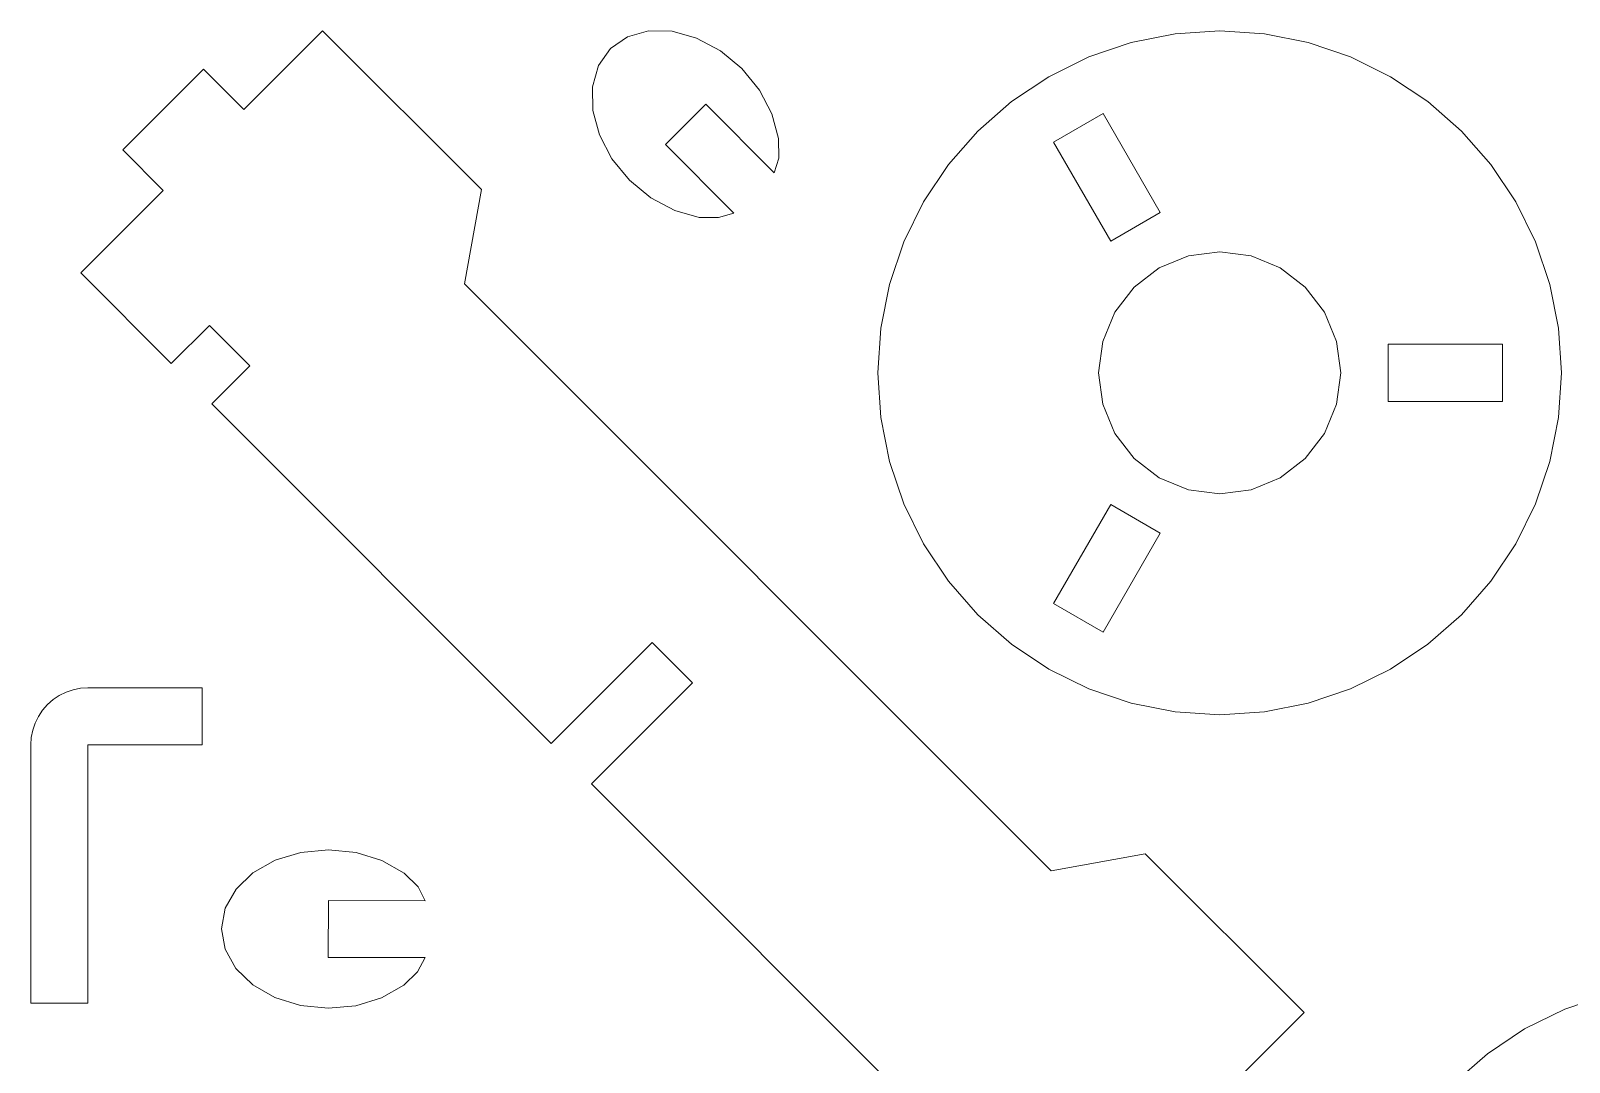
# Model space of a CAD drawing. Header units: millimetres. Extents: x -168 to 165, y -245 to 245.
# Drawn here: x 34 to 114.8, y 190.9 to 245.1 of the extents above; entities that cross this region are included whole.
import ezdxf

# ---------------------------------------------------------------- set-up
doc = ezdxf.new("R2010")
doc.units = ezdxf.units.MM
doc.header["$MEASUREMENT"] = 0

msp = doc.modelspace()

# ---------------------------------------------------------------- linework, layer by layer
at = {"color": 140, "lineweight": 9}
for points, knots in [([(56.7333, 231.7595), (56.7333, 231.7595), (87.548, 200.9448), (87.548, 200.9448), (87.548, 200.9448), (87.548, 200.9448), (92.4947, 201.8403), (92.4947, 201.8403), (92.4947, 201.8403), (92.4947, 201.8403), (100.8388, 193.4962), (100.8388, 193.4962), (100.8388, 193.4962), (100.8388, 193.4962), (96.7004, 189.3578), (96.7004, 189.3578), (96.7004, 189.3578), (96.7004, 189.3578), (98.8208, 187.2374), (98.8208, 187.2374), (98.8208, 187.2374), (98.8208, 187.2374), (94.5776, 182.9942), (94.5776, 182.9942), (94.5776, 182.9942), (94.5776, 182.9942), (92.4573, 185.1146), (92.4573, 185.1146), (92.4573, 185.1146), (92.4573, 185.1146), (88.1268, 180.7841), (88.1268, 180.7841), (88.1268, 180.7841), (88.1268, 180.7841), (83.3647, 185.5461), (83.3647, 185.5461), (83.3647, 185.5461), (83.3647, 185.5461), (85.3678, 187.5492), (85.3678, 187.5492), (85.3678, 187.5492), (85.3678, 187.5492), (83.245, 189.6721), (83.245, 189.6721), (83.245, 189.6721), (83.245, 189.6721), (81.2419, 187.669), (81.2419, 187.669), (81.2419, 187.669), (81.2419, 187.669), (63.4086, 205.5023), (63.4086, 205.5023), (63.4086, 205.5023), (63.4086, 205.5023), (68.712, 210.8056), (68.712, 210.8056), (68.712, 210.8056), (68.712, 210.8056), (66.5916, 212.9259), (66.5916, 212.9259), (66.5916, 212.9259), (66.5916, 212.9259), (61.2883, 207.6226), (61.2883, 207.6226), (61.2883, 207.6226), (61.2883, 207.6226), (43.455, 225.4559), (43.455, 225.4559), (43.455, 225.4559), (43.455, 225.4559), (45.4556, 227.4565), (45.4556, 227.4565), (45.4556, 227.4565), (45.4556, 227.4565), (43.3353, 229.5768), (43.3353, 229.5768), (43.3353, 229.5768), (43.3353, 229.5768), (41.3347, 227.5762), (41.3347, 227.5762), (41.3347, 227.5762), (41.3347, 227.5762), (36.5726, 232.3383), (36.5726, 232.3383), (36.5726, 232.3383), (36.5726, 232.3383), (40.9031, 236.6687), (40.9031, 236.6687), (40.9031, 236.6687), (40.9031, 236.6687), (38.7803, 238.7916), (38.7803, 238.7916), (38.7803, 238.7916), (38.7803, 238.7916), (43.0234, 243.0347), (43.0234, 243.0347), (43.0234, 243.0347), (43.0234, 243.0347), (45.1463, 240.9119), (45.1463, 240.9119), (45.1463, 240.9119), (45.1463, 240.9119), (49.2847, 245.0503), (49.2847, 245.0503), (49.2847, 245.0503), (49.2847, 245.0503), (57.6263, 236.7087), (57.6263, 236.7087), (57.6263, 236.7087), (57.6263, 236.7087), (56.7333, 231.7595), (56.7333, 231.7595)], [0, 0, 0, 0, 0.0344828, 0.0344828, 0.0344828, 0.0344828, 0.0689655, 0.0689655, 0.0689655, 0.0689655, 0.1034483, 0.1034483, 0.1034483, 0.1034483, 0.137931, 0.137931, 0.137931, 0.137931, 0.1724138, 0.1724138, 0.1724138, 0.1724138, 0.2068966, 0.2068966, 0.2068966, 0.2068966, 0.2413793, 0.2413793, 0.2413793, 0.2413793, 0.2758621, 0.2758621, 0.2758621, 0.2758621, 0.3103448, 0.3103448, 0.3103448, 0.3103448, 0.3448276, 0.3448276, 0.3448276, 0.3448276, 0.3793103, 0.3793103, 0.3793103, 0.3793103, 0.4137931, 0.4137931, 0.4137931, 0.4137931, 0.4482759, 0.4482759, 0.4482759, 0.4482759, 0.4827586, 0.4827586, 0.4827586, 0.4827586, 0.5172414, 0.5172414, 0.5172414, 0.5172414, 0.5517241, 0.5517241, 0.5517241, 0.5517241, 0.5862069, 0.5862069, 0.5862069, 0.5862069, 0.6206897, 0.6206897, 0.6206897, 0.6206897, 0.6551724, 0.6551724, 0.6551724, 0.6551724, 0.6896552, 0.6896552, 0.6896552, 0.6896552, 0.7241379, 0.7241379, 0.7241379, 0.7241379, 0.7586207, 0.7586207, 0.7586207, 0.7586207, 0.7931034, 0.7931034, 0.7931034, 0.7931034, 0.8275862, 0.8275862, 0.8275862, 0.8275862, 0.862069, 0.862069, 0.862069, 0.862069, 0.8965517, 0.8965517, 0.8965517, 0.8965517, 0.9310345, 0.9310345, 0.9310345, 0.9310345, 1, 1, 1, 1]), ([(72.2268, 241.9395), (72.2268, 241.9395), (72.8881, 240.685), (72.8881, 240.685), (72.8881, 240.685), (72.8881, 240.685), (73.2391, 239.3946), (73.2391, 239.3946), (73.2391, 239.3946), (73.2391, 239.3946), (73.2523, 238.3651), (73.2523, 238.3651), (73.2523, 238.3651), (73.2523, 238.3651), (73.0058, 237.5848), (73.0058, 237.5848), (73.0058, 237.5848), (73.0058, 237.5848), (69.4187, 241.1919), (69.4187, 241.1919), (69.4187, 241.1919), (69.4187, 241.1919), (67.2899, 239.078), (67.2899, 239.078), (67.2899, 239.078), (67.2899, 239.078), (70.8895, 235.4784), (70.8895, 235.4784), (70.8895, 235.4784), (70.8895, 235.4784), (70.0835, 235.2412), (70.0835, 235.2412), (70.0835, 235.2412), (70.0835, 235.2412), (69.0667, 235.2472), (69.0667, 235.2472), (69.0667, 235.2472), (69.0667, 235.2472), (67.7786, 235.6054), (67.7786, 235.6054), (67.7786, 235.6054), (67.7786, 235.6054), (66.5291, 236.2717), (66.5291, 236.2717), (66.5291, 236.2717), (66.5291, 236.2717), (65.404, 237.2021), (65.404, 237.2021), (65.404, 237.2021), (65.404, 237.2021), (64.4818, 238.3304), (64.4818, 238.3304), (64.4818, 238.3304), (64.4818, 238.3304), (63.823, 239.5824), (63.823, 239.5824), (63.823, 239.5824), (63.823, 239.5824), (63.4723, 240.8731), (63.4723, 240.8731), (63.4723, 240.8731), (63.4723, 240.8731), (63.4543, 242.1123), (63.4543, 242.1123), (63.4543, 242.1123), (63.4543, 242.1123), (63.7681, 243.2194), (63.7681, 243.2194), (63.7681, 243.2194), (63.7681, 243.2194), (64.3978, 244.1134), (64.3978, 244.1134), (64.3978, 244.1134), (64.3978, 244.1134), (65.2958, 244.7371), (65.2958, 244.7371), (65.2958, 244.7371), (65.2958, 244.7371), (66.4033, 245.0464), (66.4033, 245.0464), (66.4033, 245.0464), (66.4033, 245.0464), (67.6419, 245.0227), (67.6419, 245.0227), (67.6419, 245.0227), (67.6419, 245.0227), (68.9303, 244.6647), (68.9303, 244.6647), (68.9303, 244.6647), (68.9303, 244.6647), (70.1795, 243.9982), (70.1795, 243.9982), (70.1795, 243.9982), (70.1795, 243.9982), (71.3046, 243.0677), (71.3046, 243.0677), (71.3046, 243.0677), (71.3046, 243.0677), (72.2268, 241.9395), (72.2268, 241.9395)], [0, 0, 0, 0, 0.0384615, 0.0384615, 0.0384615, 0.0384615, 0.0769231, 0.0769231, 0.0769231, 0.0769231, 0.1153846, 0.1153846, 0.1153846, 0.1153846, 0.1538462, 0.1538462, 0.1538462, 0.1538462, 0.1923077, 0.1923077, 0.1923077, 0.1923077, 0.2307692, 0.2307692, 0.2307692, 0.2307692, 0.2692308, 0.2692308, 0.2692308, 0.2692308, 0.3076923, 0.3076923, 0.3076923, 0.3076923, 0.3461538, 0.3461538, 0.3461538, 0.3461538, 0.3846154, 0.3846154, 0.3846154, 0.3846154, 0.4230769, 0.4230769, 0.4230769, 0.4230769, 0.4615385, 0.4615385, 0.4615385, 0.4615385, 0.5, 0.5, 0.5, 0.5, 0.5384615, 0.5384615, 0.5384615, 0.5384615, 0.5769231, 0.5769231, 0.5769231, 0.5769231, 0.6153846, 0.6153846, 0.6153846, 0.6153846, 0.6538462, 0.6538462, 0.6538462, 0.6538462, 0.6923077, 0.6923077, 0.6923077, 0.6923077, 0.7307692, 0.7307692, 0.7307692, 0.7307692, 0.7692308, 0.7692308, 0.7692308, 0.7692308, 0.8076923, 0.8076923, 0.8076923, 0.8076923, 0.8461538, 0.8461538, 0.8461538, 0.8461538, 0.8846154, 0.8846154, 0.8846154, 0.8846154, 0.9230769, 0.9230769, 0.9230769, 0.9230769, 1, 1, 1, 1]), ([(109.1091, 214.3893), (109.1091, 214.3893), (107.3431, 212.8402), (107.3431, 212.8402), (107.3431, 212.8402), (107.3431, 212.8402), (105.3901, 211.5353), (105.3901, 211.5353), (105.3901, 211.5353), (105.3901, 211.5353), (103.283, 210.496), (103.283, 210.496), (103.283, 210.496), (103.283, 210.496), (101.0587, 209.7411), (101.0587, 209.7411), (101.0587, 209.7411), (101.0587, 209.7411), (98.7547, 209.2828), (98.7547, 209.2828), (98.7547, 209.2828), (98.7547, 209.2828), (96.4105, 209.129), (96.4105, 209.129), (96.4105, 209.129), (96.4105, 209.129), (94.0663, 209.2828), (94.0663, 209.2828), (94.0663, 209.2828), (94.0663, 209.2828), (91.7623, 209.7411), (91.7623, 209.7411), (91.7623, 209.7411), (91.7623, 209.7411), (89.5377, 210.496), (89.5377, 210.496), (89.5377, 210.496), (89.5377, 210.496), (87.4309, 211.5353), (87.4309, 211.5353), (87.4309, 211.5353), (87.4309, 211.5353), (85.4776, 212.8402), (85.4776, 212.8402), (85.4776, 212.8402), (85.4776, 212.8402), (83.7119, 214.3893), (83.7119, 214.3893), (83.7119, 214.3893), (83.7119, 214.3893), (82.1625, 216.1553), (82.1625, 216.1553), (82.1625, 216.1553), (82.1625, 216.1553), (80.8576, 218.1086), (80.8576, 218.1086), (80.8576, 218.1086), (80.8576, 218.1086), (79.8183, 220.2154), (79.8183, 220.2154), (79.8183, 220.2154), (79.8183, 220.2154), (79.0637, 222.44), (79.0637, 222.44), (79.0637, 222.44), (79.0637, 222.44), (78.6051, 224.744), (78.6051, 224.744), (78.6051, 224.744), (78.6051, 224.744), (78.4513, 227.0882), (78.4513, 227.0882), (78.4513, 227.0882), (78.4513, 227.0882), (78.6051, 229.4321), (78.6051, 229.4321), (78.6051, 229.4321), (78.6051, 229.4321), (79.0637, 231.7361), (79.0637, 231.7361), (79.0637, 231.7361), (79.0637, 231.7361), (79.8183, 233.9607), (79.8183, 233.9607), (79.8183, 233.9607), (79.8183, 233.9607), (80.8576, 236.0675), (80.8576, 236.0675), (80.8576, 236.0675), (80.8576, 236.0675), (82.1625, 238.0208), (82.1625, 238.0208), (82.1625, 238.0208), (82.1625, 238.0208), (83.7119, 239.7868), (83.7119, 239.7868), (83.7119, 239.7868), (83.7119, 239.7868), (85.4776, 241.3359), (85.4776, 241.3359), (85.4776, 241.3359), (85.4776, 241.3359), (87.4309, 242.6411), (87.4309, 242.6411), (87.4309, 242.6411), (87.4309, 242.6411), (89.5377, 243.6801), (89.5377, 243.6801), (89.5377, 243.6801), (89.5377, 243.6801), (91.7623, 244.435), (91.7623, 244.435), (91.7623, 244.435), (91.7623, 244.435), (94.0663, 244.8933), (94.0663, 244.8933), (94.0663, 244.8933), (94.0663, 244.8933), (96.4105, 245.0471), (96.4105, 245.0471), (96.4105, 245.0471), (96.4105, 245.0471), (98.7547, 244.8933), (98.7547, 244.8933), (98.7547, 244.8933), (98.7547, 244.8933), (101.0587, 244.435), (101.0587, 244.435), (101.0587, 244.435), (101.0587, 244.435), (103.283, 243.6801), (103.283, 243.6801), (103.283, 243.6801), (103.283, 243.6801), (105.3901, 242.6411), (105.3901, 242.6411), (105.3901, 242.6411), (105.3901, 242.6411), (107.3431, 241.3359), (107.3431, 241.3359), (107.3431, 241.3359), (107.3431, 241.3359), (109.1091, 239.7868), (109.1091, 239.7868), (109.1091, 239.7868), (109.1091, 239.7868), (110.6585, 238.0208), (110.6585, 238.0208), (110.6585, 238.0208), (110.6585, 238.0208), (111.9634, 236.0675), (111.9634, 236.0675), (111.9634, 236.0675), (111.9634, 236.0675), (113.0027, 233.9607), (113.0027, 233.9607), (113.0027, 233.9607), (113.0027, 233.9607), (113.7573, 231.7361), (113.7573, 231.7361), (113.7573, 231.7361), (113.7573, 231.7361), (114.2159, 229.4321), (114.2159, 229.4321), (114.2159, 229.4321), (114.2159, 229.4321), (114.3697, 227.0882), (114.3697, 227.0882), (114.3697, 227.0882), (114.3697, 227.0882), (114.2159, 224.744), (114.2159, 224.744), (114.2159, 224.744), (114.2159, 224.744), (113.7573, 222.44), (113.7573, 222.44), (113.7573, 222.44), (113.7573, 222.44), (113.0027, 220.2154), (113.0027, 220.2154), (113.0027, 220.2154), (113.0027, 220.2154), (111.9634, 218.1086), (111.9634, 218.1086), (111.9634, 218.1086), (111.9634, 218.1086), (110.6585, 216.1553), (110.6585, 216.1553), (110.6585, 216.1553), (110.6585, 216.1553), (109.1091, 214.3893), (109.1091, 214.3893)], [0, 0, 0, 0, 0.0204082, 0.0204082, 0.0204082, 0.0204082, 0.0408163, 0.0408163, 0.0408163, 0.0408163, 0.0612245, 0.0612245, 0.0612245, 0.0612245, 0.0816327, 0.0816327, 0.0816327, 0.0816327, 0.1020408, 0.1020408, 0.1020408, 0.1020408, 0.122449, 0.122449, 0.122449, 0.122449, 0.1428571, 0.1428571, 0.1428571, 0.1428571, 0.1632653, 0.1632653, 0.1632653, 0.1632653, 0.1836735, 0.1836735, 0.1836735, 0.1836735, 0.2040816, 0.2040816, 0.2040816, 0.2040816, 0.2244898, 0.2244898, 0.2244898, 0.2244898, 0.244898, 0.244898, 0.244898, 0.244898, 0.2653061, 0.2653061, 0.2653061, 0.2653061, 0.2857143, 0.2857143, 0.2857143, 0.2857143, 0.3061224, 0.3061224, 0.3061224, 0.3061224, 0.3265306, 0.3265306, 0.3265306, 0.3265306, 0.3469388, 0.3469388, 0.3469388, 0.3469388, 0.3673469, 0.3673469, 0.3673469, 0.3673469, 0.3877551, 0.3877551, 0.3877551, 0.3877551, 0.4081633, 0.4081633, 0.4081633, 0.4081633, 0.4285714, 0.4285714, 0.4285714, 0.4285714, 0.4489796, 0.4489796, 0.4489796, 0.4489796, 0.4693878, 0.4693878, 0.4693878, 0.4693878, 0.4897959, 0.4897959, 0.4897959, 0.4897959, 0.5102041, 0.5102041, 0.5102041, 0.5102041, 0.5306122, 0.5306122, 0.5306122, 0.5306122, 0.5510204, 0.5510204, 0.5510204, 0.5510204, 0.5714286, 0.5714286, 0.5714286, 0.5714286, 0.5918367, 0.5918367, 0.5918367, 0.5918367, 0.6122449, 0.6122449, 0.6122449, 0.6122449, 0.6326531, 0.6326531, 0.6326531, 0.6326531, 0.6530612, 0.6530612, 0.6530612, 0.6530612, 0.6734694, 0.6734694, 0.6734694, 0.6734694, 0.6938776, 0.6938776, 0.6938776, 0.6938776, 0.7142857, 0.7142857, 0.7142857, 0.7142857, 0.7346939, 0.7346939, 0.7346939, 0.7346939, 0.755102, 0.755102, 0.755102, 0.755102, 0.7755102, 0.7755102, 0.7755102, 0.7755102, 0.7959184, 0.7959184, 0.7959184, 0.7959184, 0.8163265, 0.8163265, 0.8163265, 0.8163265, 0.8367347, 0.8367347, 0.8367347, 0.8367347, 0.8571429, 0.8571429, 0.8571429, 0.8571429, 0.877551, 0.877551, 0.877551, 0.877551, 0.8979592, 0.8979592, 0.8979592, 0.8979592, 0.9183673, 0.9183673, 0.9183673, 0.9183673, 0.9387755, 0.9387755, 0.9387755, 0.9387755, 0.9591837, 0.9591837, 0.9591837, 0.9591837, 1, 1, 1, 1]), ([(93.2821, 235.5059), (93.2821, 235.5059), (90.2824, 240.7023), (90.2824, 240.7023), (90.2824, 240.7023), (90.2824, 240.7023), (87.6842, 239.2023), (87.6842, 239.2023), (87.6842, 239.2023), (87.6842, 239.2023), (90.6842, 234.0062), (90.6842, 234.0062), (90.6842, 234.0062), (90.6842, 234.0062), (93.2821, 235.5059), (93.2821, 235.5059)], [0, 0, 0, 0, 0.2, 0.2, 0.2, 0.2, 0.4, 0.4, 0.4, 0.4, 0.6, 0.6, 0.6, 0.6, 1, 1, 1, 1]), ([(102.5534, 225.4418), (102.5534, 225.4418), (102.7704, 227.0882), (102.7704, 227.0882), (102.7704, 227.0882), (102.7704, 227.0882), (102.5534, 228.7343), (102.5534, 228.7343), (102.5534, 228.7343), (102.5534, 228.7343), (101.9181, 230.2682), (101.9181, 230.2682), (101.9181, 230.2682), (101.9181, 230.2682), (100.9077, 231.5851), (100.9077, 231.5851), (100.9077, 231.5851), (100.9077, 231.5851), (99.5908, 232.5958), (99.5908, 232.5958), (99.5908, 232.5958), (99.5908, 232.5958), (98.0562, 233.2315), (98.0562, 233.2315), (98.0562, 233.2315), (98.0562, 233.2315), (96.4105, 233.4481), (96.4105, 233.4481), (96.4105, 233.4481), (96.4105, 233.4481), (94.7641, 233.2315), (94.7641, 233.2315), (94.7641, 233.2315), (94.7641, 233.2315), (93.2302, 232.5958), (93.2302, 232.5958), (93.2302, 232.5958), (93.2302, 232.5958), (91.9133, 231.5851), (91.9133, 231.5851), (91.9133, 231.5851), (91.9133, 231.5851), (90.9026, 230.2682), (90.9026, 230.2682), (90.9026, 230.2682), (90.9026, 230.2682), (90.2669, 228.7343), (90.2669, 228.7343), (90.2669, 228.7343), (90.2669, 228.7343), (90.0503, 227.0882), (90.0503, 227.0882), (90.0503, 227.0882), (90.0503, 227.0882), (90.2669, 225.4418), (90.2669, 225.4418), (90.2669, 225.4418), (90.2669, 225.4418), (90.9026, 223.9079), (90.9026, 223.9079), (90.9026, 223.9079), (90.9026, 223.9079), (91.9133, 222.591), (91.9133, 222.591), (91.9133, 222.591), (91.9133, 222.591), (93.2302, 221.5803), (93.2302, 221.5803), (93.2302, 221.5803), (93.2302, 221.5803), (94.7641, 220.945), (94.7641, 220.945), (94.7641, 220.945), (94.7641, 220.945), (96.4105, 220.728), (96.4105, 220.728), (96.4105, 220.728), (96.4105, 220.728), (98.0562, 220.945), (98.0562, 220.945), (98.0562, 220.945), (98.0562, 220.945), (99.5908, 221.5803), (99.5908, 221.5803), (99.5908, 221.5803), (99.5908, 221.5803), (100.9077, 222.591), (100.9077, 222.591), (100.9077, 222.591), (100.9077, 222.591), (101.9181, 223.9079), (101.9181, 223.9079), (101.9181, 223.9079), (101.9181, 223.9079), (102.5534, 225.4418), (102.5534, 225.4418)], [0, 0, 0, 0, 0.04, 0.04, 0.04, 0.04, 0.08, 0.08, 0.08, 0.08, 0.12, 0.12, 0.12, 0.12, 0.16, 0.16, 0.16, 0.16, 0.2, 0.2, 0.2, 0.2, 0.24, 0.24, 0.24, 0.24, 0.28, 0.28, 0.28, 0.28, 0.32, 0.32, 0.32, 0.32, 0.36, 0.36, 0.36, 0.36, 0.4, 0.4, 0.4, 0.4, 0.44, 0.44, 0.44, 0.44, 0.48, 0.48, 0.48, 0.48, 0.52, 0.52, 0.52, 0.52, 0.56, 0.56, 0.56, 0.56, 0.6, 0.6, 0.6, 0.6, 0.64, 0.64, 0.64, 0.64, 0.68, 0.68, 0.68, 0.68, 0.72, 0.72, 0.72, 0.72, 0.76, 0.76, 0.76, 0.76, 0.8, 0.8, 0.8, 0.8, 0.84, 0.84, 0.84, 0.84, 0.88, 0.88, 0.88, 0.88, 0.92, 0.92, 0.92, 0.92, 1, 1, 1, 1]), ([(111.2649, 228.5882), (111.2649, 228.5882), (105.2645, 228.5882), (105.2645, 228.5882), (105.2645, 228.5882), (105.2645, 228.5882), (105.2645, 225.5882), (105.2645, 225.5882), (105.2645, 225.5882), (105.2645, 225.5882), (111.2649, 225.5882), (111.2649, 225.5882), (111.2649, 225.5882), (111.2649, 225.5882), (111.2649, 228.5882), (111.2649, 228.5882)], [0, 0, 0, 0, 0.2, 0.2, 0.2, 0.2, 0.4, 0.4, 0.4, 0.4, 0.6, 0.6, 0.6, 0.6, 1, 1, 1, 1]), ([(93.2821, 218.6702), (93.2821, 218.6702), (90.6842, 220.1703), (90.6842, 220.1703), (90.6842, 220.1703), (90.6842, 220.1703), (87.6842, 214.9738), (87.6842, 214.9738), (87.6842, 214.9738), (87.6842, 214.9738), (90.2824, 213.4738), (90.2824, 213.4738), (90.2824, 213.4738), (90.2824, 213.4738), (93.2821, 218.6702), (93.2821, 218.6702)], [0, 0, 0, 0, 0.2, 0.2, 0.2, 0.2, 0.4, 0.4, 0.4, 0.4, 0.6, 0.6, 0.6, 0.6, 1, 1, 1, 1]), ([(36.5601, 210.5249), (36.5601, 210.5249), (36.9517, 210.5503), (36.9517, 210.5503), (36.9517, 210.5503), (36.9517, 210.5503), (42.951, 210.5503), (42.951, 210.5503), (42.951, 210.5503), (42.951, 210.5503), (42.951, 207.5503), (42.951, 207.5503), (42.951, 207.5503), (42.951, 207.5503), (36.9517, 207.5503), (36.9517, 207.5503), (36.9517, 207.5503), (36.9517, 207.5503), (36.9517, 193.9937), (36.9517, 193.9937), (36.9517, 193.9937), (36.9517, 193.9937), (33.9513, 193.9937), (33.9513, 193.9937), (33.9513, 193.9937), (33.9513, 193.9937), (33.9513, 207.5503), (33.9513, 207.5503), (33.9513, 207.5503), (33.9513, 207.5503), (33.9767, 207.9419), (33.9767, 207.9419), (33.9767, 207.9419), (33.9767, 207.9419), (34.0536, 208.3268), (34.0536, 208.3268), (34.0536, 208.3268), (34.0536, 208.3268), (34.1799, 208.6986), (34.1799, 208.6986), (34.1799, 208.6986), (34.1799, 208.6986), (34.3531, 209.0503), (34.3531, 209.0503), (34.3531, 209.0503), (34.3531, 209.0503), (34.5715, 209.3766), (34.5715, 209.3766), (34.5715, 209.3766), (34.5715, 209.3766), (34.8301, 209.6719), (34.8301, 209.6719), (34.8301, 209.6719), (34.8301, 209.6719), (35.125, 209.9305), (35.125, 209.9305), (35.125, 209.9305), (35.125, 209.9305), (35.4513, 210.1485), (35.4513, 210.1485), (35.4513, 210.1485), (35.4513, 210.1485), (35.8034, 210.3221), (35.8034, 210.3221), (35.8034, 210.3221), (35.8034, 210.3221), (36.1749, 210.4484), (36.1749, 210.4484), (36.1749, 210.4484), (36.1749, 210.4484), (36.5601, 210.5249), (36.5601, 210.5249)], [0, 0, 0, 0, 0.0526316, 0.0526316, 0.0526316, 0.0526316, 0.1052632, 0.1052632, 0.1052632, 0.1052632, 0.1578947, 0.1578947, 0.1578947, 0.1578947, 0.2105263, 0.2105263, 0.2105263, 0.2105263, 0.2631579, 0.2631579, 0.2631579, 0.2631579, 0.3157895, 0.3157895, 0.3157895, 0.3157895, 0.3684211, 0.3684211, 0.3684211, 0.3684211, 0.4210526, 0.4210526, 0.4210526, 0.4210526, 0.4736842, 0.4736842, 0.4736842, 0.4736842, 0.5263158, 0.5263158, 0.5263158, 0.5263158, 0.5789474, 0.5789474, 0.5789474, 0.5789474, 0.6315789, 0.6315789, 0.6315789, 0.6315789, 0.6842105, 0.6842105, 0.6842105, 0.6842105, 0.7368421, 0.7368421, 0.7368421, 0.7368421, 0.7894737, 0.7894737, 0.7894737, 0.7894737, 0.8421053, 0.8421053, 0.8421053, 0.8421053, 0.8947368, 0.8947368, 0.8947368, 0.8947368, 1, 1, 1, 1]), ([(51.0478, 201.8979), (51.0478, 201.8979), (52.4025, 201.478), (52.4025, 201.478), (52.4025, 201.478), (52.4025, 201.478), (53.5631, 200.8138), (53.5631, 200.8138), (53.5631, 200.8138), (53.5631, 200.8138), (54.3004, 200.0952), (54.3004, 200.0952), (54.3004, 200.0952), (54.3004, 200.0952), (54.6779, 199.3691), (54.6779, 199.3691), (54.6779, 199.3691), (54.6779, 199.3691), (49.5908, 199.3833), (49.5908, 199.3833), (49.5908, 199.3833), (49.5908, 199.3833), (49.5802, 196.3832), (49.5802, 196.3832), (49.5802, 196.3832), (49.5802, 196.3832), (54.6708, 196.3832), (54.6708, 196.3832), (54.6708, 196.3832), (54.6708, 196.3832), (54.2687, 195.6456), (54.2687, 195.6456), (54.2687, 195.6456), (54.2687, 195.6456), (53.5455, 194.9308), (53.5455, 194.9308), (53.5455, 194.9308), (53.5455, 194.9308), (52.3813, 194.2729), (52.3813, 194.2729), (52.3813, 194.2729), (52.3813, 194.2729), (51.0266, 193.8609), (51.0266, 193.8609), (51.0266, 193.8609), (51.0266, 193.8609), (49.5732, 193.7233), (49.5732, 193.7233), (49.5732, 193.7233), (49.5732, 193.7233), (48.1233, 193.869), (48.1233, 193.869), (48.1233, 193.869), (48.1233, 193.869), (46.7721, 194.2884), (46.7721, 194.2884), (46.7721, 194.2884), (46.7721, 194.2884), (45.6115, 194.9527), (45.6115, 194.9527), (45.6115, 194.9527), (45.6115, 194.9527), (44.7225, 195.8167), (44.7225, 195.8167), (44.7225, 195.8167), (44.7225, 195.8167), (44.1616, 196.8217), (44.1616, 196.8217), (44.1616, 196.8217), (44.1616, 196.8217), (43.9746, 197.8988), (43.9746, 197.8988), (43.9746, 197.8988), (43.9746, 197.8988), (44.1686, 198.9747), (44.1686, 198.9747), (44.1686, 198.9747), (44.1686, 198.9747), (44.7331, 199.9766), (44.7331, 199.9766), (44.7331, 199.9766), (44.7331, 199.9766), (45.6256, 200.8356), (45.6256, 200.8356), (45.6256, 200.8356), (45.6256, 200.8356), (46.7898, 201.4936), (46.7898, 201.4936), (46.7898, 201.4936), (46.7898, 201.4936), (48.1444, 201.9053), (48.1444, 201.9053), (48.1444, 201.9053), (48.1444, 201.9053), (49.5979, 202.0432), (49.5979, 202.0432), (49.5979, 202.0432), (49.5979, 202.0432), (51.0478, 201.8979), (51.0478, 201.8979)], [0, 0, 0, 0, 0.0384615, 0.0384615, 0.0384615, 0.0384615, 0.0769231, 0.0769231, 0.0769231, 0.0769231, 0.1153846, 0.1153846, 0.1153846, 0.1153846, 0.1538462, 0.1538462, 0.1538462, 0.1538462, 0.1923077, 0.1923077, 0.1923077, 0.1923077, 0.2307692, 0.2307692, 0.2307692, 0.2307692, 0.2692308, 0.2692308, 0.2692308, 0.2692308, 0.3076923, 0.3076923, 0.3076923, 0.3076923, 0.3461538, 0.3461538, 0.3461538, 0.3461538, 0.3846154, 0.3846154, 0.3846154, 0.3846154, 0.4230769, 0.4230769, 0.4230769, 0.4230769, 0.4615385, 0.4615385, 0.4615385, 0.4615385, 0.5, 0.5, 0.5, 0.5, 0.5384615, 0.5384615, 0.5384615, 0.5384615, 0.5769231, 0.5769231, 0.5769231, 0.5769231, 0.6153846, 0.6153846, 0.6153846, 0.6153846, 0.6538462, 0.6538462, 0.6538462, 0.6538462, 0.6923077, 0.6923077, 0.6923077, 0.6923077, 0.7307692, 0.7307692, 0.7307692, 0.7307692, 0.7692308, 0.7692308, 0.7692308, 0.7692308, 0.8076923, 0.8076923, 0.8076923, 0.8076923, 0.8461538, 0.8461538, 0.8461538, 0.8461538, 0.8846154, 0.8846154, 0.8846154, 0.8846154, 0.9230769, 0.9230769, 0.9230769, 0.9230769, 1, 1, 1, 1]), ([(134.1077, 189.7872), (134.1077, 189.7872), (135.6564, 188.0208), (135.6564, 188.0208), (135.6564, 188.0208), (135.6564, 188.0208), (136.9617, 186.0679), (136.9617, 186.0679), (136.9617, 186.0679), (136.9617, 186.0679), (138.0024, 183.9607), (138.0024, 183.9607), (138.0024, 183.9607), (138.0024, 183.9607), (138.7573, 181.7364), (138.7573, 181.7364), (138.7573, 181.7364), (138.7573, 181.7364), (139.2159, 179.4325), (139.2159, 179.4325), (139.2159, 179.4325), (139.2159, 179.4325), (139.3676, 177.0882), (139.3676, 177.0882), (139.3676, 177.0882), (139.3676, 177.0882), (139.2159, 174.744), (139.2159, 174.744), (139.2159, 174.744), (139.2159, 174.744), (138.7573, 172.44), (138.7573, 172.44), (138.7573, 172.44), (138.7573, 172.44), (138.0024, 170.2158), (138.0024, 170.2158), (138.0024, 170.2158), (138.0024, 170.2158), (136.9617, 168.1086), (136.9617, 168.1086), (136.9617, 168.1086), (136.9617, 168.1086), (135.6564, 166.1557), (135.6564, 166.1557), (135.6564, 166.1557), (135.6564, 166.1557), (134.1077, 164.3893), (134.1077, 164.3893), (134.1077, 164.3893), (134.1077, 164.3893), (132.3438, 162.8406), (132.3438, 162.8406), (132.3438, 162.8406), (132.3438, 162.8406), (130.3894, 161.5353), (130.3894, 161.5353), (130.3894, 161.5353), (130.3894, 161.5353), (128.2833, 160.4964), (128.2833, 160.4964), (128.2833, 160.4964), (128.2833, 160.4964), (126.0573, 159.7411), (126.0573, 159.7411), (126.0573, 159.7411), (126.0573, 159.7411), (123.7537, 159.2828), (123.7537, 159.2828), (123.7537, 159.2828), (123.7537, 159.2828), (121.4112, 159.1294), (121.4112, 159.1294), (121.4112, 159.1294), (121.4112, 159.1294), (119.0652, 159.2828), (119.0652, 159.2828), (119.0652, 159.2828), (119.0652, 159.2828), (116.7616, 159.7411), (116.7616, 159.7411), (116.7616, 159.7411), (116.7616, 159.7411), (114.5391, 160.4964), (114.5391, 160.4964), (114.5391, 160.4964), (114.5391, 160.4964), (112.4295, 161.5353), (112.4295, 161.5353), (112.4295, 161.5353), (112.4295, 161.5353), (110.4786, 162.8406), (110.4786, 162.8406), (110.4786, 162.8406), (110.4786, 162.8406), (108.7112, 164.3893), (108.7112, 164.3893), (108.7112, 164.3893), (108.7112, 164.3893), (107.1625, 166.1557), (107.1625, 166.1557), (107.1625, 166.1557), (107.1625, 166.1557), (105.8572, 168.1086), (105.8572, 168.1086), (105.8572, 168.1086), (105.8572, 168.1086), (104.8165, 170.2158), (104.8165, 170.2158), (104.8165, 170.2158), (104.8165, 170.2158), (104.0616, 172.44), (104.0616, 172.44), (104.0616, 172.44), (104.0616, 172.44), (103.6065, 174.744), (103.6065, 174.744), (103.6065, 174.744), (103.6065, 174.744), (103.4513, 177.0882), (103.4513, 177.0882), (103.4513, 177.0882), (103.4513, 177.0882), (103.6065, 179.4325), (103.6065, 179.4325), (103.6065, 179.4325), (103.6065, 179.4325), (104.0616, 181.7364), (104.0616, 181.7364), (104.0616, 181.7364), (104.0616, 181.7364), (104.8165, 183.9607), (104.8165, 183.9607), (104.8165, 183.9607), (104.8165, 183.9607), (105.8572, 186.0679), (105.8572, 186.0679), (105.8572, 186.0679), (105.8572, 186.0679), (107.1625, 188.0208), (107.1625, 188.0208), (107.1625, 188.0208), (107.1625, 188.0208), (108.7112, 189.7872), (108.7112, 189.7872), (108.7112, 189.7872), (108.7112, 189.7872), (110.4786, 191.3359), (110.4786, 191.3359), (110.4786, 191.3359), (110.4786, 191.3359), (112.4295, 192.6412), (112.4295, 192.6412), (112.4295, 192.6412), (112.4295, 192.6412), (114.5391, 193.6801), (114.5391, 193.6801), (114.5391, 193.6801), (114.5391, 193.6801), (116.7616, 194.4354), (116.7616, 194.4354), (116.7616, 194.4354), (116.7616, 194.4354), (119.0652, 194.8936), (119.0652, 194.8936), (119.0652, 194.8936), (119.0652, 194.8936), (121.4112, 195.0471), (121.4112, 195.0471), (121.4112, 195.0471), (121.4112, 195.0471), (123.7537, 194.8936), (123.7537, 194.8936), (123.7537, 194.8936), (123.7537, 194.8936), (126.0573, 194.4354), (126.0573, 194.4354), (126.0573, 194.4354), (126.0573, 194.4354), (128.2833, 193.6801), (128.2833, 193.6801), (128.2833, 193.6801), (128.2833, 193.6801), (130.3894, 192.6412), (130.3894, 192.6412), (130.3894, 192.6412), (130.3894, 192.6412), (132.3438, 191.3359), (132.3438, 191.3359), (132.3438, 191.3359), (132.3438, 191.3359), (134.1077, 189.7872), (134.1077, 189.7872)], [0, 0, 0, 0, 0.0204082, 0.0204082, 0.0204082, 0.0204082, 0.0408163, 0.0408163, 0.0408163, 0.0408163, 0.0612245, 0.0612245, 0.0612245, 0.0612245, 0.0816327, 0.0816327, 0.0816327, 0.0816327, 0.1020408, 0.1020408, 0.1020408, 0.1020408, 0.122449, 0.122449, 0.122449, 0.122449, 0.1428571, 0.1428571, 0.1428571, 0.1428571, 0.1632653, 0.1632653, 0.1632653, 0.1632653, 0.1836735, 0.1836735, 0.1836735, 0.1836735, 0.2040816, 0.2040816, 0.2040816, 0.2040816, 0.2244898, 0.2244898, 0.2244898, 0.2244898, 0.244898, 0.244898, 0.244898, 0.244898, 0.2653061, 0.2653061, 0.2653061, 0.2653061, 0.2857143, 0.2857143, 0.2857143, 0.2857143, 0.3061224, 0.3061224, 0.3061224, 0.3061224, 0.3265306, 0.3265306, 0.3265306, 0.3265306, 0.3469388, 0.3469388, 0.3469388, 0.3469388, 0.3673469, 0.3673469, 0.3673469, 0.3673469, 0.3877551, 0.3877551, 0.3877551, 0.3877551, 0.4081633, 0.4081633, 0.4081633, 0.4081633, 0.4285714, 0.4285714, 0.4285714, 0.4285714, 0.4489796, 0.4489796, 0.4489796, 0.4489796, 0.4693878, 0.4693878, 0.4693878, 0.4693878, 0.4897959, 0.4897959, 0.4897959, 0.4897959, 0.5102041, 0.5102041, 0.5102041, 0.5102041, 0.5306122, 0.5306122, 0.5306122, 0.5306122, 0.5510204, 0.5510204, 0.5510204, 0.5510204, 0.5714286, 0.5714286, 0.5714286, 0.5714286, 0.5918367, 0.5918367, 0.5918367, 0.5918367, 0.6122449, 0.6122449, 0.6122449, 0.6122449, 0.6326531, 0.6326531, 0.6326531, 0.6326531, 0.6530612, 0.6530612, 0.6530612, 0.6530612, 0.6734694, 0.6734694, 0.6734694, 0.6734694, 0.6938776, 0.6938776, 0.6938776, 0.6938776, 0.7142857, 0.7142857, 0.7142857, 0.7142857, 0.7346939, 0.7346939, 0.7346939, 0.7346939, 0.755102, 0.755102, 0.755102, 0.755102, 0.7755102, 0.7755102, 0.7755102, 0.7755102, 0.7959184, 0.7959184, 0.7959184, 0.7959184, 0.8163265, 0.8163265, 0.8163265, 0.8163265, 0.8367347, 0.8367347, 0.8367347, 0.8367347, 0.8571429, 0.8571429, 0.8571429, 0.8571429, 0.877551, 0.877551, 0.877551, 0.877551, 0.8979592, 0.8979592, 0.8979592, 0.8979592, 0.9183673, 0.9183673, 0.9183673, 0.9183673, 0.9387755, 0.9387755, 0.9387755, 0.9387755, 0.9591837, 0.9591837, 0.9591837, 0.9591837, 1, 1, 1, 1])]:
    msp.add_open_spline(points, degree=3, knots=knots, dxfattribs=at)

doc.saveas('drawing.dxf')
